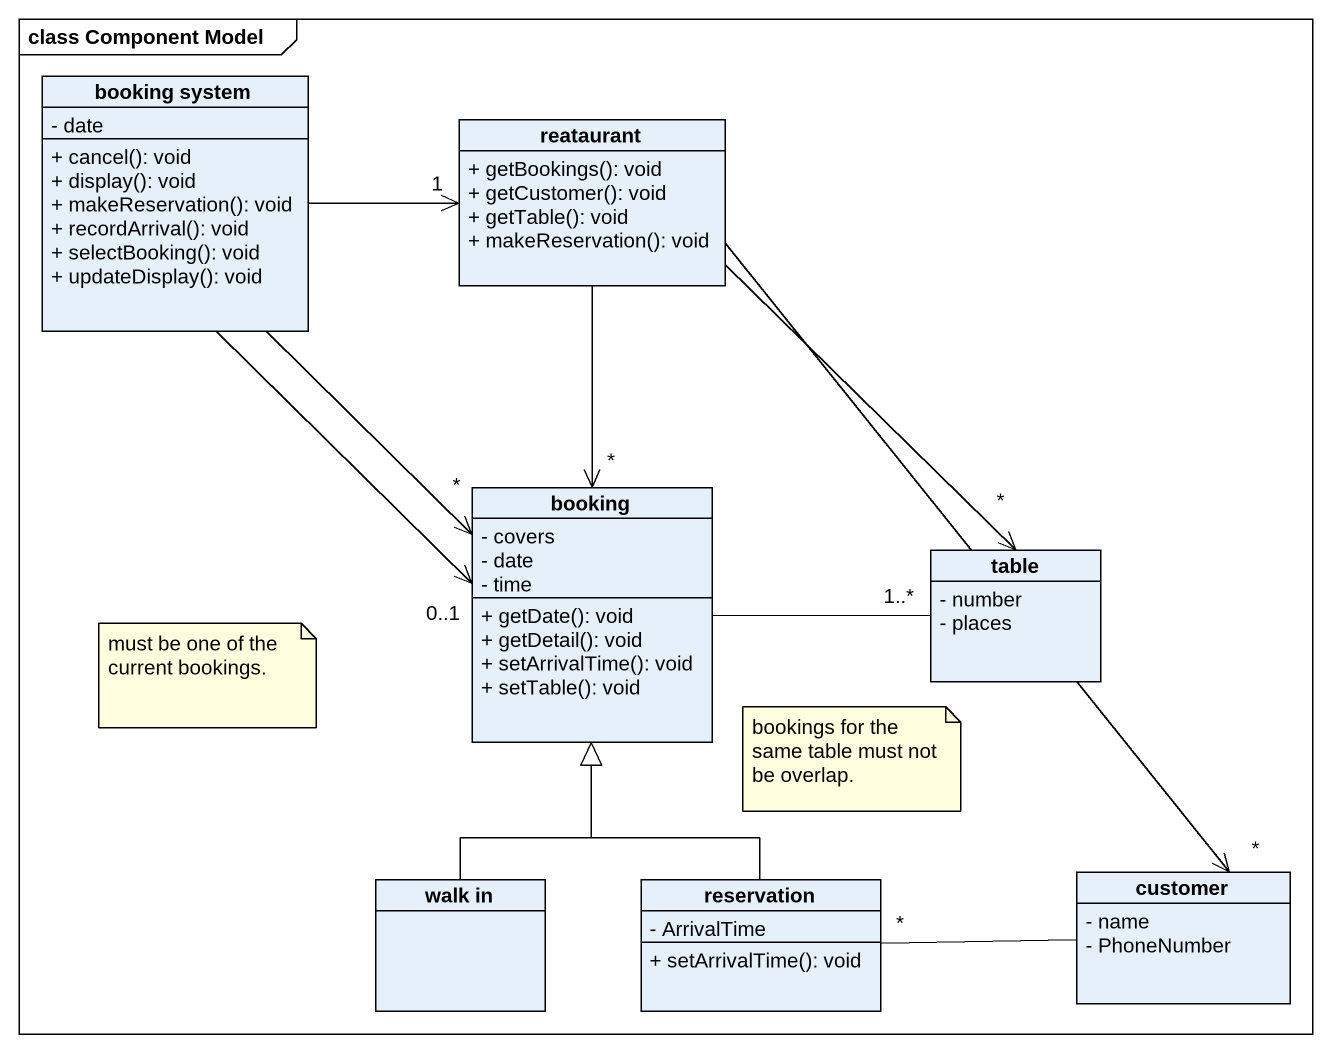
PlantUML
@startuml
mainframe class Component Model
hide circle
hide empty members
skinparam classAttributeIconSize 0
class "booking system" as booking_system {
  - date
  + cancel(): void
  + display(): void
  + makeReservation(): void
  + recordArrival(): void
  + selectBooking(): void
  + updateDisplay(): void
}
class reataurant {
  + getBookings(): void
  + getCustomer(): void
  + getTable(): void
  + makeReservation(): void
}
class booking {
  - covers
  - date
  - time
  + getDate(): void
  + getDetail(): void
  + setArrivalTime(): void
  + setTable(): void
}
class table {
  - number
  - places
}
class "walk in" as walk_in
class reservation {
  - ArrivalTime
  + setArrivalTime(): void
}
class customer {
  - name
  - PhoneNumber
}
booking_system -right-> "1" reataurant
booking_system --> "*" booking
booking_system --> "0..1" booking
reataurant --> "*" booking
reataurant --> "*" table
reataurant --> "*" customer
booking -right- "1..*" table
walk_in -up-|> booking
reservation -up-|> booking
customer -left- "*" reservation
note as N1
  must be one of the current bookings.
end note
note as N2
  bookings for the same table must not be overlap.
end note
@enduml
